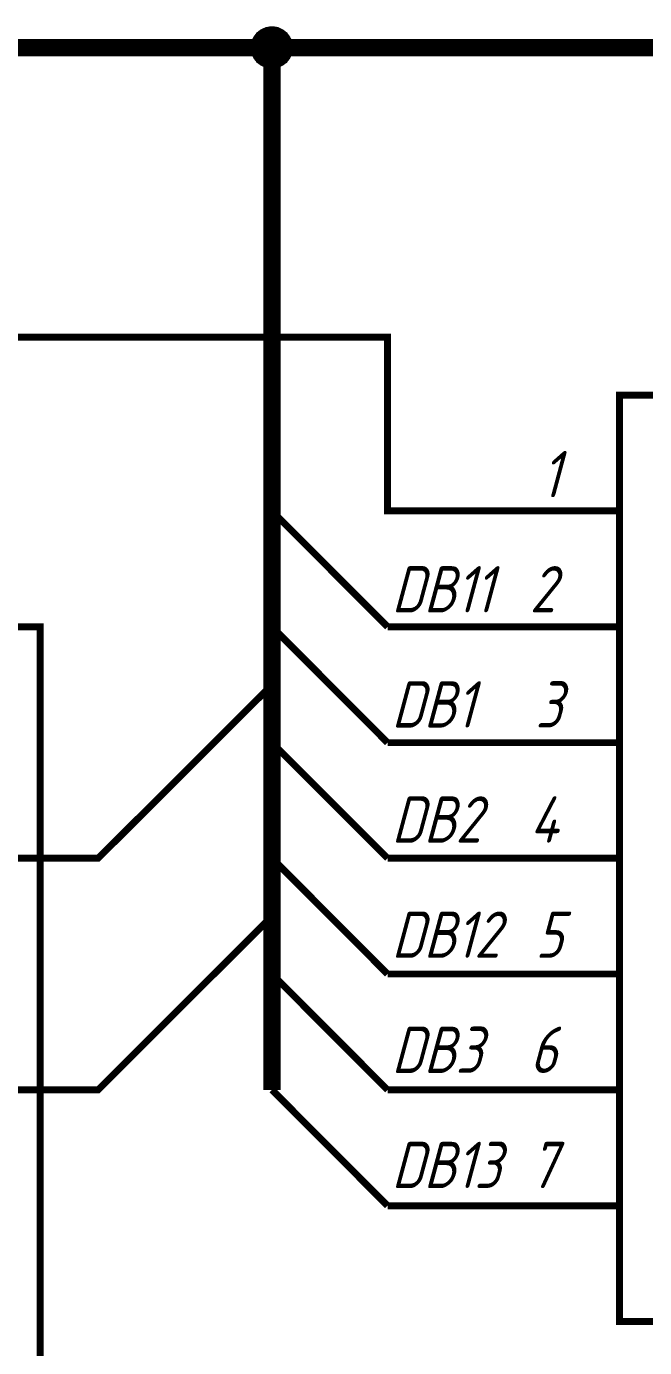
# Model space of a CAD drawing. Extents: x 196 to 1101, y 70 to 664.
# Drawn here: x 681.4 to 708, y 550.1 to 607.1 of the extents above; entities that cross this region are included whole.
import ezdxf

# ---------------------------------------------------------------- set-up
doc = ezdxf.new("R2010")
doc.units = 0
doc.header["$MEASUREMENT"] = 0
doc.layers.add('Sheet', color=255, linetype='CONTINUOUS')
doc.styles.add('GOST type A0', font='', dxfattribs={"oblique": 15, "height": 3.5})
doc.styles.get('GOST type A0').set_extended_font_data('GOST type A')

msp = doc.modelspace()

# ---------------------------------------------------------------- linework, layer by layer
at = {"layer": 'Sheet'}
for points, const_width in [([(691.193, 606.18), (691.193, 606.226), (691.193, 606.257), (691.209, 606.288), (691.209, 606.335), (691.224, 606.366), (691.224, 606.413), (691.24, 606.444), (691.255, 606.475), (691.271, 606.506), (691.286, 606.537), (691.302, 606.568), (691.318, 606.599), (691.349, 606.63), (691.364, 606.661), (691.395, 606.692), (691.411, 606.723), (691.442, 606.739), (691.473, 606.77), (691.504, 606.786), (691.535, 606.817), (691.566, 606.832), (691.597, 606.848), (691.628, 606.863), (691.659, 606.879), (691.706, 606.894), (691.737, 606.91), (691.768, 606.91), (691.814, 606.925), (691.845, 606.925), (691.892, 606.941), (691.923, 606.941), (691.97, 606.941)], 0.3), ([(691.193, 606.18), (691.193, 606.226), (691.193, 606.257), (691.209, 606.288), (691.209, 606.335), (691.224, 606.366), (691.224, 606.413), (691.24, 606.444), (691.255, 606.475), (691.271, 606.506), (691.286, 606.537), (691.302, 606.568), (691.318, 606.599), (691.349, 606.63), (691.364, 606.661), (691.395, 606.692), (691.411, 606.723), (691.442, 606.739), (691.473, 606.77), (691.504, 606.786), (691.535, 606.817), (691.566, 606.832), (691.597, 606.848), (691.628, 606.863), (691.659, 606.879), (691.706, 606.894), (691.737, 606.91), (691.768, 606.91), (691.814, 606.925), (691.845, 606.925), (691.892, 606.941), (691.923, 606.941), (691.97, 606.941)], 0.3), ([(691.193, 606.18), (691.193, 606.226), (691.193, 606.257), (691.209, 606.288), (691.209, 606.335), (691.224, 606.366), (691.224, 606.413), (691.24, 606.444), (691.255, 606.475), (691.271, 606.506), (691.286, 606.537), (691.302, 606.568), (691.318, 606.599), (691.349, 606.63), (691.364, 606.661), (691.395, 606.692), (691.411, 606.723), (691.442, 606.739), (691.473, 606.77), (691.504, 606.786), (691.535, 606.817), (691.566, 606.832), (691.597, 606.848), (691.628, 606.863), (691.659, 606.879), (691.706, 606.894), (691.737, 606.91), (691.768, 606.91), (691.814, 606.925), (691.845, 606.925), (691.892, 606.941), (691.923, 606.941), (691.97, 606.941)], 0.3), ([(691.193, 606.18), (691.193, 606.226), (691.193, 606.257), (691.209, 606.288), (691.209, 606.335), (691.224, 606.366), (691.224, 606.413), (691.24, 606.444), (691.255, 606.475), (691.271, 606.506), (691.286, 606.537), (691.302, 606.568), (691.318, 606.599), (691.349, 606.63), (691.364, 606.661), (691.395, 606.692), (691.411, 606.723), (691.442, 606.739), (691.473, 606.77), (691.504, 606.786), (691.535, 606.817), (691.566, 606.832), (691.597, 606.848), (691.628, 606.863), (691.659, 606.879), (691.706, 606.894), (691.737, 606.91), (691.768, 606.91), (691.814, 606.925), (691.845, 606.925), (691.892, 606.941), (691.923, 606.941), (691.97, 606.941)], 0.3), ([(691.193, 606.18), (691.193, 606.226), (691.193, 606.257), (691.209, 606.288), (691.209, 606.335), (691.224, 606.366), (691.224, 606.413), (691.24, 606.444), (691.255, 606.475), (691.271, 606.506), (691.286, 606.537), (691.302, 606.568), (691.318, 606.599), (691.349, 606.63), (691.364, 606.661), (691.395, 606.692), (691.411, 606.723), (691.442, 606.739), (691.473, 606.77), (691.504, 606.786), (691.535, 606.817), (691.566, 606.832), (691.597, 606.848), (691.628, 606.863), (691.659, 606.879), (691.706, 606.894), (691.737, 606.91), (691.768, 606.91), (691.814, 606.925), (691.845, 606.925), (691.892, 606.941), (691.923, 606.941), (691.97, 606.941)], 0.3), ([(691.193, 606.18), (691.193, 606.226), (691.193, 606.257), (691.209, 606.288), (691.209, 606.335), (691.224, 606.366), (691.224, 606.413), (691.24, 606.444), (691.255, 606.475), (691.271, 606.506), (691.286, 606.537), (691.302, 606.568), (691.318, 606.599), (691.349, 606.63), (691.364, 606.661), (691.395, 606.692), (691.411, 606.723), (691.442, 606.739), (691.473, 606.77), (691.504, 606.786), (691.535, 606.817), (691.566, 606.832), (691.597, 606.848), (691.628, 606.863), (691.659, 606.879), (691.706, 606.894), (691.737, 606.91), (691.768, 606.91), (691.814, 606.925), (691.845, 606.925), (691.892, 606.941), (691.923, 606.941), (691.97, 606.941)], 0.3), ([(691.193, 606.18), (691.193, 606.226), (691.193, 606.257), (691.209, 606.288), (691.209, 606.335), (691.224, 606.366), (691.224, 606.413), (691.24, 606.444), (691.255, 606.475), (691.271, 606.506), (691.286, 606.537), (691.302, 606.568), (691.318, 606.599), (691.349, 606.63), (691.364, 606.661), (691.395, 606.692), (691.411, 606.723), (691.442, 606.739), (691.473, 606.77), (691.504, 606.786), (691.535, 606.817), (691.566, 606.832), (691.597, 606.848), (691.628, 606.863), (691.659, 606.879), (691.706, 606.894), (691.737, 606.91), (691.768, 606.91), (691.814, 606.925), (691.845, 606.925), (691.892, 606.941), (691.923, 606.941), (691.97, 606.941)], 0.3), ([(691.193, 606.18), (691.193, 606.226), (691.193, 606.257), (691.209, 606.288), (691.209, 606.335), (691.224, 606.366), (691.224, 606.413), (691.24, 606.444), (691.255, 606.475), (691.271, 606.506), (691.286, 606.537), (691.302, 606.568), (691.318, 606.599), (691.349, 606.63), (691.364, 606.661), (691.395, 606.692), (691.411, 606.723), (691.442, 606.739), (691.473, 606.77), (691.504, 606.786), (691.535, 606.817), (691.566, 606.832), (691.597, 606.848), (691.628, 606.863), (691.659, 606.879), (691.706, 606.894), (691.737, 606.91), (691.768, 606.91), (691.814, 606.925), (691.845, 606.925), (691.892, 606.941), (691.923, 606.941), (691.97, 606.941)], 0.3), ([(691.97, 606.941), (691.97, 606.941)], 0.3), ([(691.97, 606.941), (692.016, 606.941), (692.047, 606.941), (692.078, 606.925), (692.125, 606.925), (692.156, 606.91), (692.203, 606.91), (692.234, 606.894), (692.265, 606.879), (692.296, 606.863), (692.327, 606.848), (692.358, 606.832), (692.389, 606.817), (692.42, 606.786), (692.451, 606.77), (692.482, 606.739), (692.513, 606.723), (692.529, 606.692), (692.56, 606.661), (692.575, 606.63), (692.606, 606.599), (692.622, 606.568), (692.637, 606.537), (692.653, 606.506), (692.668, 606.475), (692.684, 606.444), (692.7, 606.413), (692.7, 606.366), (692.715, 606.335), (692.715, 606.288), (692.731, 606.257), (692.731, 606.226), (692.731, 606.18)], 0.3), ([(691.97, 606.941), (691.97, 606.941)], 0.3), ([(691.97, 606.941), (692.016, 606.941), (692.047, 606.941), (692.078, 606.925), (692.125, 606.925), (692.156, 606.91), (692.203, 606.91), (692.234, 606.894), (692.265, 606.879), (692.296, 606.863), (692.327, 606.848), (692.358, 606.832), (692.389, 606.817), (692.42, 606.786), (692.451, 606.77), (692.482, 606.739), (692.513, 606.723), (692.529, 606.692), (692.56, 606.661), (692.575, 606.63), (692.606, 606.599), (692.622, 606.568), (692.637, 606.537), (692.653, 606.506), (692.668, 606.475), (692.684, 606.444), (692.7, 606.413), (692.7, 606.366), (692.715, 606.335), (692.715, 606.288), (692.731, 606.257), (692.731, 606.226), (692.731, 606.18)], 0.3), ([(691.97, 606.941), (691.97, 606.941)], 0.3), ([(691.97, 606.941), (692.016, 606.941), (692.047, 606.941), (692.078, 606.925), (692.125, 606.925), (692.156, 606.91), (692.203, 606.91), (692.234, 606.894), (692.265, 606.879), (692.296, 606.863), (692.327, 606.848), (692.358, 606.832), (692.389, 606.817), (692.42, 606.786), (692.451, 606.77), (692.482, 606.739), (692.513, 606.723), (692.529, 606.692), (692.56, 606.661), (692.575, 606.63), (692.606, 606.599), (692.622, 606.568), (692.637, 606.537), (692.653, 606.506), (692.668, 606.475), (692.684, 606.444), (692.7, 606.413), (692.7, 606.366), (692.715, 606.335), (692.715, 606.288), (692.731, 606.257), (692.731, 606.226), (692.731, 606.18)], 0.3), ([(691.97, 606.941), (691.97, 606.941)], 0.3), ([(691.97, 606.941), (692.016, 606.941), (692.047, 606.941), (692.078, 606.925), (692.125, 606.925), (692.156, 606.91), (692.203, 606.91), (692.234, 606.894), (692.265, 606.879), (692.296, 606.863), (692.327, 606.848), (692.358, 606.832), (692.389, 606.817), (692.42, 606.786), (692.451, 606.77), (692.482, 606.739), (692.513, 606.723), (692.529, 606.692), (692.56, 606.661), (692.575, 606.63), (692.606, 606.599), (692.622, 606.568), (692.637, 606.537), (692.653, 606.506), (692.668, 606.475), (692.684, 606.444), (692.7, 606.413), (692.7, 606.366), (692.715, 606.335), (692.715, 606.288), (692.731, 606.257), (692.731, 606.226), (692.731, 606.18)], 0.3), ([(691.97, 606.941), (691.97, 606.941)], 0.3), ([(691.97, 606.941), (692.016, 606.941), (692.047, 606.941), (692.078, 606.925), (692.125, 606.925), (692.156, 606.91), (692.203, 606.91), (692.234, 606.894), (692.265, 606.879), (692.296, 606.863), (692.327, 606.848), (692.358, 606.832), (692.389, 606.817), (692.42, 606.786), (692.451, 606.77), (692.482, 606.739), (692.513, 606.723), (692.529, 606.692), (692.56, 606.661), (692.575, 606.63), (692.606, 606.599), (692.622, 606.568), (692.637, 606.537), (692.653, 606.506), (692.668, 606.475), (692.684, 606.444), (692.7, 606.413), (692.7, 606.366), (692.715, 606.335), (692.715, 606.288), (692.731, 606.257), (692.731, 606.226), (692.731, 606.18)], 0.3), ([(691.97, 606.941), (691.97, 606.941)], 0.3), ([(691.97, 606.941), (692.016, 606.941), (692.047, 606.941), (692.078, 606.925), (692.125, 606.925), (692.156, 606.91), (692.203, 606.91), (692.234, 606.894), (692.265, 606.879), (692.296, 606.863), (692.327, 606.848), (692.358, 606.832), (692.389, 606.817), (692.42, 606.786), (692.451, 606.77), (692.482, 606.739), (692.513, 606.723), (692.529, 606.692), (692.56, 606.661), (692.575, 606.63), (692.606, 606.599), (692.622, 606.568), (692.637, 606.537), (692.653, 606.506), (692.668, 606.475), (692.684, 606.444), (692.7, 606.413), (692.7, 606.366), (692.715, 606.335), (692.715, 606.288), (692.731, 606.257), (692.731, 606.226), (692.731, 606.18)], 0.3), ([(691.97, 606.941), (691.97, 606.941)], 0.3), ([(691.97, 606.941), (692.016, 606.941), (692.047, 606.941), (692.078, 606.925), (692.125, 606.925), (692.156, 606.91), (692.203, 606.91), (692.234, 606.894), (692.265, 606.879), (692.296, 606.863), (692.327, 606.848), (692.358, 606.832), (692.389, 606.817), (692.42, 606.786), (692.451, 606.77), (692.482, 606.739), (692.513, 606.723), (692.529, 606.692), (692.56, 606.661), (692.575, 606.63), (692.606, 606.599), (692.622, 606.568), (692.637, 606.537), (692.653, 606.506), (692.668, 606.475), (692.684, 606.444), (692.7, 606.413), (692.7, 606.366), (692.715, 606.335), (692.715, 606.288), (692.731, 606.257), (692.731, 606.226), (692.731, 606.18)], 0.3), ([(691.97, 606.941), (691.97, 606.941)], 0.3), ([(691.97, 606.941), (692.016, 606.941), (692.047, 606.941), (692.078, 606.925), (692.125, 606.925), (692.156, 606.91), (692.203, 606.91), (692.234, 606.894), (692.265, 606.879), (692.296, 606.863), (692.327, 606.848), (692.358, 606.832), (692.389, 606.817), (692.42, 606.786), (692.451, 606.77), (692.482, 606.739), (692.513, 606.723), (692.529, 606.692), (692.56, 606.661), (692.575, 606.63), (692.606, 606.599), (692.622, 606.568), (692.637, 606.537), (692.653, 606.506), (692.668, 606.475), (692.684, 606.444), (692.7, 606.413), (692.7, 606.366), (692.715, 606.335), (692.715, 606.288), (692.731, 606.257), (692.731, 606.226), (692.731, 606.18)], 0.3), ([(631.985, 561.179), (631.985, 561.179), (631.985, 606.18), (691.97, 606.18)], 0.749), ([(691.97, 605.419), (691.923, 605.419), (691.892, 605.419), (691.845, 605.434), (691.814, 605.434), (691.768, 605.45), (691.737, 605.45), (691.706, 605.465), (691.659, 605.481), (691.628, 605.496), (691.597, 605.512), (691.566, 605.527), (691.535, 605.543), (691.504, 605.574), (691.473, 605.589), (691.442, 605.621), (691.411, 605.636), (691.395, 605.667), (691.364, 605.698), (691.349, 605.729), (691.318, 605.76), (691.302, 605.791), (691.286, 605.822), (691.271, 605.854), (691.255, 605.885), (691.24, 605.916), (691.224, 605.947), (691.224, 605.993), (691.209, 606.024), (691.209, 606.071), (691.193, 606.102), (691.193, 606.133), (691.193, 606.18)], 0.3), ([(691.193, 606.18), (691.193, 606.18)], 0.3), ([(691.97, 605.419), (691.923, 605.419), (691.892, 605.419), (691.845, 605.434), (691.814, 605.434), (691.768, 605.45), (691.737, 605.45), (691.706, 605.465), (691.659, 605.481), (691.628, 605.496), (691.597, 605.512), (691.566, 605.527), (691.535, 605.543), (691.504, 605.574), (691.473, 605.589), (691.442, 605.621), (691.411, 605.636), (691.395, 605.667), (691.364, 605.698), (691.349, 605.729), (691.318, 605.76), (691.302, 605.791), (691.286, 605.822), (691.271, 605.854), (691.255, 605.885), (691.24, 605.916), (691.224, 605.947), (691.224, 605.993), (691.209, 606.024), (691.209, 606.071), (691.193, 606.102), (691.193, 606.133), (691.193, 606.18)], 0.3), ([(691.193, 606.18), (691.193, 606.18)], 0.3), ([(691.97, 605.419), (691.923, 605.419), (691.892, 605.419), (691.845, 605.434), (691.814, 605.434), (691.768, 605.45), (691.737, 605.45), (691.706, 605.465), (691.659, 605.481), (691.628, 605.496), (691.597, 605.512), (691.566, 605.527), (691.535, 605.543), (691.504, 605.574), (691.473, 605.589), (691.442, 605.621), (691.411, 605.636), (691.395, 605.667), (691.364, 605.698), (691.349, 605.729), (691.318, 605.76), (691.302, 605.791), (691.286, 605.822), (691.271, 605.854), (691.255, 605.885), (691.24, 605.916), (691.224, 605.947), (691.224, 605.993), (691.209, 606.024), (691.209, 606.071), (691.193, 606.102), (691.193, 606.133), (691.193, 606.18)], 0.3), ([(691.193, 606.18), (691.193, 606.18)], 0.3), ([(691.97, 605.419), (691.923, 605.419), (691.892, 605.419), (691.845, 605.434), (691.814, 605.434), (691.768, 605.45), (691.737, 605.45), (691.706, 605.465), (691.659, 605.481), (691.628, 605.496), (691.597, 605.512), (691.566, 605.527), (691.535, 605.543), (691.504, 605.574), (691.473, 605.589), (691.442, 605.621), (691.411, 605.636), (691.395, 605.667), (691.364, 605.698), (691.349, 605.729), (691.318, 605.76), (691.302, 605.791), (691.286, 605.822), (691.271, 605.854), (691.255, 605.885), (691.24, 605.916), (691.224, 605.947), (691.224, 605.993), (691.209, 606.024), (691.209, 606.071), (691.193, 606.102), (691.193, 606.133), (691.193, 606.18)], 0.3), ([(691.193, 606.18), (691.193, 606.18)], 0.3), ([(691.97, 605.419), (691.923, 605.419), (691.892, 605.419), (691.845, 605.434), (691.814, 605.434), (691.768, 605.45), (691.737, 605.45), (691.706, 605.465), (691.659, 605.481), (691.628, 605.496), (691.597, 605.512), (691.566, 605.527), (691.535, 605.543), (691.504, 605.574), (691.473, 605.589), (691.442, 605.621), (691.411, 605.636), (691.395, 605.667), (691.364, 605.698), (691.349, 605.729), (691.318, 605.76), (691.302, 605.791), (691.286, 605.822), (691.271, 605.854), (691.255, 605.885), (691.24, 605.916), (691.224, 605.947), (691.224, 605.993), (691.209, 606.024), (691.209, 606.071), (691.193, 606.102), (691.193, 606.133), (691.193, 606.18)], 0.3), ([(691.193, 606.18), (691.193, 606.18)], 0.3), ([(691.97, 605.419), (691.923, 605.419), (691.892, 605.419), (691.845, 605.434), (691.814, 605.434), (691.768, 605.45), (691.737, 605.45), (691.706, 605.465), (691.659, 605.481), (691.628, 605.496), (691.597, 605.512), (691.566, 605.527), (691.535, 605.543), (691.504, 605.574), (691.473, 605.589), (691.442, 605.621), (691.411, 605.636), (691.395, 605.667), (691.364, 605.698), (691.349, 605.729), (691.318, 605.76), (691.302, 605.791), (691.286, 605.822), (691.271, 605.854), (691.255, 605.885), (691.24, 605.916), (691.224, 605.947), (691.224, 605.993), (691.209, 606.024), (691.209, 606.071), (691.193, 606.102), (691.193, 606.133), (691.193, 606.18)], 0.3), ([(691.193, 606.18), (691.193, 606.18)], 0.3), ([(691.97, 605.419), (691.923, 605.419), (691.892, 605.419), (691.845, 605.434), (691.814, 605.434), (691.768, 605.45), (691.737, 605.45), (691.706, 605.465), (691.659, 605.481), (691.628, 605.496), (691.597, 605.512), (691.566, 605.527), (691.535, 605.543), (691.504, 605.574), (691.473, 605.589), (691.442, 605.621), (691.411, 605.636), (691.395, 605.667), (691.364, 605.698), (691.349, 605.729), (691.318, 605.76), (691.302, 605.791), (691.286, 605.822), (691.271, 605.854), (691.255, 605.885), (691.24, 605.916), (691.224, 605.947), (691.224, 605.993), (691.209, 606.024), (691.209, 606.071), (691.193, 606.102), (691.193, 606.133), (691.193, 606.18)], 0.3), ([(691.193, 606.18), (691.193, 606.18)], 0.3), ([(691.97, 605.419), (691.923, 605.419), (691.892, 605.419), (691.845, 605.434), (691.814, 605.434), (691.768, 605.45), (691.737, 605.45), (691.706, 605.465), (691.659, 605.481), (691.628, 605.496), (691.597, 605.512), (691.566, 605.527), (691.535, 605.543), (691.504, 605.574), (691.473, 605.589), (691.442, 605.621), (691.411, 605.636), (691.395, 605.667), (691.364, 605.698), (691.349, 605.729), (691.318, 605.76), (691.302, 605.791), (691.286, 605.822), (691.271, 605.854), (691.255, 605.885), (691.24, 605.916), (691.224, 605.947), (691.224, 605.993), (691.209, 606.024), (691.209, 606.071), (691.193, 606.102), (691.193, 606.133), (691.193, 606.18)], 0.3), ([(691.193, 606.18), (691.193, 606.18)], 0.3), ([(691.97, 561.179), (691.97, 606.18), (746.939, 606.18), (806.924, 606.18), (806.924, 541.172)], 0.749), ([(692.731, 606.18), (692.731, 606.133), (692.731, 606.102), (692.715, 606.071), (692.715, 606.024), (692.7, 605.993), (692.7, 605.947), (692.684, 605.916), (692.668, 605.885), (692.653, 605.854), (692.637, 605.822), (692.622, 605.791), (692.606, 605.76), (692.575, 605.729), (692.56, 605.698), (692.529, 605.667), (692.513, 605.636), (692.482, 605.621), (692.451, 605.589), (692.42, 605.574), (692.389, 605.543), (692.358, 605.527), (692.327, 605.512), (692.296, 605.496), (692.265, 605.481), (692.234, 605.465), (692.203, 605.45), (692.156, 605.45), (692.125, 605.434), (692.078, 605.434), (692.047, 605.419), (692.016, 605.419), (691.97, 605.419)], 0.3), ([(692.731, 606.18), (692.731, 606.133), (692.731, 606.102), (692.715, 606.071), (692.715, 606.024), (692.7, 605.993), (692.7, 605.947), (692.684, 605.916), (692.668, 605.885), (692.653, 605.854), (692.637, 605.822), (692.622, 605.791), (692.606, 605.76), (692.575, 605.729), (692.56, 605.698), (692.529, 605.667), (692.513, 605.636), (692.482, 605.621), (692.451, 605.589), (692.42, 605.574), (692.389, 605.543), (692.358, 605.527), (692.327, 605.512), (692.296, 605.496), (692.265, 605.481), (692.234, 605.465), (692.203, 605.45), (692.156, 605.45), (692.125, 605.434), (692.078, 605.434), (692.047, 605.419), (692.016, 605.419), (691.97, 605.419)], 0.3), ([(692.731, 606.18), (692.731, 606.133), (692.731, 606.102), (692.715, 606.071), (692.715, 606.024), (692.7, 605.993), (692.7, 605.947), (692.684, 605.916), (692.668, 605.885), (692.653, 605.854), (692.637, 605.822), (692.622, 605.791), (692.606, 605.76), (692.575, 605.729), (692.56, 605.698), (692.529, 605.667), (692.513, 605.636), (692.482, 605.621), (692.451, 605.589), (692.42, 605.574), (692.389, 605.543), (692.358, 605.527), (692.327, 605.512), (692.296, 605.496), (692.265, 605.481), (692.234, 605.465), (692.203, 605.45), (692.156, 605.45), (692.125, 605.434), (692.078, 605.434), (692.047, 605.419), (692.016, 605.419), (691.97, 605.419)], 0.3), ([(692.731, 606.18), (692.731, 606.133), (692.731, 606.102), (692.715, 606.071), (692.715, 606.024), (692.7, 605.993), (692.7, 605.947), (692.684, 605.916), (692.668, 605.885), (692.653, 605.854), (692.637, 605.822), (692.622, 605.791), (692.606, 605.76), (692.575, 605.729), (692.56, 605.698), (692.529, 605.667), (692.513, 605.636), (692.482, 605.621), (692.451, 605.589), (692.42, 605.574), (692.389, 605.543), (692.358, 605.527), (692.327, 605.512), (692.296, 605.496), (692.265, 605.481), (692.234, 605.465), (692.203, 605.45), (692.156, 605.45), (692.125, 605.434), (692.078, 605.434), (692.047, 605.419), (692.016, 605.419), (691.97, 605.419)], 0.3), ([(692.731, 606.18), (692.731, 606.133), (692.731, 606.102), (692.715, 606.071), (692.715, 606.024), (692.7, 605.993), (692.7, 605.947), (692.684, 605.916), (692.668, 605.885), (692.653, 605.854), (692.637, 605.822), (692.622, 605.791), (692.606, 605.76), (692.575, 605.729), (692.56, 605.698), (692.529, 605.667), (692.513, 605.636), (692.482, 605.621), (692.451, 605.589), (692.42, 605.574), (692.389, 605.543), (692.358, 605.527), (692.327, 605.512), (692.296, 605.496), (692.265, 605.481), (692.234, 605.465), (692.203, 605.45), (692.156, 605.45), (692.125, 605.434), (692.078, 605.434), (692.047, 605.419), (692.016, 605.419), (691.97, 605.419)], 0.3), ([(692.731, 606.18), (692.731, 606.133), (692.731, 606.102), (692.715, 606.071), (692.715, 606.024), (692.7, 605.993), (692.7, 605.947), (692.684, 605.916), (692.668, 605.885), (692.653, 605.854), (692.637, 605.822), (692.622, 605.791), (692.606, 605.76), (692.575, 605.729), (692.56, 605.698), (692.529, 605.667), (692.513, 605.636), (692.482, 605.621), (692.451, 605.589), (692.42, 605.574), (692.389, 605.543), (692.358, 605.527), (692.327, 605.512), (692.296, 605.496), (692.265, 605.481), (692.234, 605.465), (692.203, 605.45), (692.156, 605.45), (692.125, 605.434), (692.078, 605.434), (692.047, 605.419), (692.016, 605.419), (691.97, 605.419)], 0.3), ([(692.731, 606.18), (692.731, 606.133), (692.731, 606.102), (692.715, 606.071), (692.715, 606.024), (692.7, 605.993), (692.7, 605.947), (692.684, 605.916), (692.668, 605.885), (692.653, 605.854), (692.637, 605.822), (692.622, 605.791), (692.606, 605.76), (692.575, 605.729), (692.56, 605.698), (692.529, 605.667), (692.513, 605.636), (692.482, 605.621), (692.451, 605.589), (692.42, 605.574), (692.389, 605.543), (692.358, 605.527), (692.327, 605.512), (692.296, 605.496), (692.265, 605.481), (692.234, 605.465), (692.203, 605.45), (692.156, 605.45), (692.125, 605.434), (692.078, 605.434), (692.047, 605.419), (692.016, 605.419), (691.97, 605.419)], 0.3), ([(692.731, 606.18), (692.731, 606.133), (692.731, 606.102), (692.715, 606.071), (692.715, 606.024), (692.7, 605.993), (692.7, 605.947), (692.684, 605.916), (692.668, 605.885), (692.653, 605.854), (692.637, 605.822), (692.622, 605.791), (692.606, 605.76), (692.575, 605.729), (692.56, 605.698), (692.529, 605.667), (692.513, 605.636), (692.482, 605.621), (692.451, 605.589), (692.42, 605.574), (692.389, 605.543), (692.358, 605.527), (692.327, 605.512), (692.296, 605.496), (692.265, 605.481), (692.234, 605.465), (692.203, 605.45), (692.156, 605.45), (692.125, 605.434), (692.078, 605.434), (692.047, 605.419), (692.016, 605.419), (691.97, 605.419)], 0.3), ([(692.731, 606.18), (692.731, 606.18), (692.731, 606.18), (692.731, 606.18), (692.731, 606.18), (692.731, 606.18), (692.731, 606.18), (692.731, 606.18), (692.731, 606.18), (692.731, 606.18), (692.731, 606.18), (692.731, 606.18), (692.731, 606.18), (692.731, 606.18), (692.731, 606.18), (692.731, 606.18), (692.731, 606.18), (692.731, 606.18), (692.731, 606.18), (692.731, 606.18), (692.731, 606.18), (692.731, 606.18), (692.731, 606.18), (692.731, 606.18), (692.731, 606.18), (692.731, 606.18), (692.731, 606.18), (692.731, 606.18), (692.731, 606.18), (692.731, 606.18), (692.731, 606.18), (692.731, 606.18), (692.731, 606.18)], 0.3), ([(692.731, 606.18), (692.731, 606.18)], 0.3), ([(692.731, 606.18), (692.731, 606.18), (692.731, 606.18), (692.731, 606.18), (692.731, 606.18), (692.731, 606.18), (692.731, 606.18), (692.731, 606.18), (692.731, 606.18), (692.731, 606.18), (692.731, 606.18), (692.731, 606.18), (692.731, 606.18), (692.731, 606.18), (692.731, 606.18), (692.731, 606.18), (692.731, 606.18), (692.731, 606.18), (692.731, 606.18), (692.731, 606.18), (692.731, 606.18), (692.731, 606.18), (692.731, 606.18), (692.731, 606.18), (692.731, 606.18), (692.731, 606.18), (692.731, 606.18), (692.731, 606.18), (692.731, 606.18), (692.731, 606.18), (692.731, 606.18), (692.731, 606.18), (692.731, 606.18)], 0.3), ([(692.731, 606.18), (692.731, 606.18)], 0.3), ([(692.731, 606.18), (692.731, 606.18), (692.731, 606.18), (692.731, 606.18), (692.731, 606.18), (692.731, 606.18), (692.731, 606.18), (692.731, 606.18), (692.731, 606.18), (692.731, 606.18), (692.731, 606.18), (692.731, 606.18), (692.731, 606.18), (692.731, 606.18), (692.731, 606.18), (692.731, 606.18), (692.731, 606.18), (692.731, 606.18), (692.731, 606.18), (692.731, 606.18), (692.731, 606.18), (692.731, 606.18), (692.731, 606.18), (692.731, 606.18), (692.731, 606.18), (692.731, 606.18), (692.731, 606.18), (692.731, 606.18), (692.731, 606.18), (692.731, 606.18), (692.731, 606.18), (692.731, 606.18), (692.731, 606.18)], 0.3), ([(692.731, 606.18), (692.731, 606.18)], 0.3), ([(692.731, 606.18), (692.731, 606.18), (692.731, 606.18), (692.731, 606.18), (692.731, 606.18), (692.731, 606.18), (692.731, 606.18), (692.731, 606.18), (692.731, 606.18), (692.731, 606.18), (692.731, 606.18), (692.731, 606.18), (692.731, 606.18), (692.731, 606.18), (692.731, 606.18), (692.731, 606.18), (692.731, 606.18), (692.731, 606.18), (692.731, 606.18), (692.731, 606.18), (692.731, 606.18), (692.731, 606.18), (692.731, 606.18), (692.731, 606.18), (692.731, 606.18), (692.731, 606.18), (692.731, 606.18), (692.731, 606.18), (692.731, 606.18), (692.731, 606.18), (692.731, 606.18), (692.731, 606.18), (692.731, 606.18)], 0.3), ([(692.731, 606.18), (692.731, 606.18)], 0.3), ([(692.731, 606.18), (692.731, 606.18), (692.731, 606.18), (692.731, 606.18), (692.731, 606.18), (692.731, 606.18), (692.731, 606.18), (692.731, 606.18), (692.731, 606.18), (692.731, 606.18), (692.731, 606.18), (692.731, 606.18), (692.731, 606.18), (692.731, 606.18), (692.731, 606.18), (692.731, 606.18), (692.731, 606.18), (692.731, 606.18), (692.731, 606.18), (692.731, 606.18), (692.731, 606.18), (692.731, 606.18), (692.731, 606.18), (692.731, 606.18), (692.731, 606.18), (692.731, 606.18), (692.731, 606.18), (692.731, 606.18), (692.731, 606.18), (692.731, 606.18), (692.731, 606.18), (692.731, 606.18), (692.731, 606.18)], 0.3), ([(692.731, 606.18), (692.731, 606.18)], 0.3), ([(692.731, 606.18), (692.731, 606.18), (692.731, 606.18), (692.731, 606.18), (692.731, 606.18), (692.731, 606.18), (692.731, 606.18), (692.731, 606.18), (692.731, 606.18), (692.731, 606.18), (692.731, 606.18), (692.731, 606.18), (692.731, 606.18), (692.731, 606.18), (692.731, 606.18), (692.731, 606.18), (692.731, 606.18), (692.731, 606.18), (692.731, 606.18), (692.731, 606.18), (692.731, 606.18), (692.731, 606.18), (692.731, 606.18), (692.731, 606.18), (692.731, 606.18), (692.731, 606.18), (692.731, 606.18), (692.731, 606.18), (692.731, 606.18), (692.731, 606.18), (692.731, 606.18), (692.731, 606.18), (692.731, 606.18)], 0.3), ([(692.731, 606.18), (692.731, 606.18)], 0.3), ([(692.731, 606.18), (692.731, 606.18), (692.731, 606.18), (692.731, 606.18), (692.731, 606.18), (692.731, 606.18), (692.731, 606.18), (692.731, 606.18), (692.731, 606.18), (692.731, 606.18), (692.731, 606.18), (692.731, 606.18), (692.731, 606.18), (692.731, 606.18), (692.731, 606.18), (692.731, 606.18), (692.731, 606.18), (692.731, 606.18), (692.731, 606.18), (692.731, 606.18), (692.731, 606.18), (692.731, 606.18), (692.731, 606.18), (692.731, 606.18), (692.731, 606.18), (692.731, 606.18), (692.731, 606.18), (692.731, 606.18), (692.731, 606.18), (692.731, 606.18), (692.731, 606.18), (692.731, 606.18), (692.731, 606.18)], 0.3), ([(692.731, 606.18), (692.731, 606.18)], 0.3), ([(692.731, 606.18), (692.731, 606.18), (692.731, 606.18), (692.731, 606.18), (692.731, 606.18), (692.731, 606.18), (692.731, 606.18), (692.731, 606.18), (692.731, 606.18), (692.731, 606.18), (692.731, 606.18), (692.731, 606.18), (692.731, 606.18), (692.731, 606.18), (692.731, 606.18), (692.731, 606.18), (692.731, 606.18), (692.731, 606.18), (692.731, 606.18), (692.731, 606.18), (692.731, 606.18), (692.731, 606.18), (692.731, 606.18), (692.731, 606.18), (692.731, 606.18), (692.731, 606.18), (692.731, 606.18), (692.731, 606.18), (692.731, 606.18), (692.731, 606.18), (692.731, 606.18), (692.731, 606.18), (692.731, 606.18)], 0.3), ([(692.731, 606.18), (692.731, 606.18)], 0.3), ([(704.454, 586.173), (696.954, 586.173), (696.954, 593.675), (636.985, 593.675), (589.5, 593.675), (589.5, 476.18), (502.03, 476.18)], 0.3), ([(691.97, 586.173), (696.954, 581.171)], 0.3), ([(706.954, 586.173), (704.454, 586.173)], 0.3), ([(569.5, 526.182), (681.97, 526.182), (681.97, 581.171), (666.97, 581.171)], 0.3), ([(696.954, 576.169), (691.97, 581.171)], 0.3), ([(704.454, 581.171), (696.954, 581.171), (696.954, 581.171)], 0.3), ([(706.954, 581.171), (704.454, 581.171)], 0.3), ([(686.97, 573.668), (691.97, 578.67)], 0.3), ([(696.954, 571.183), (691.97, 576.169)], 0.3), ([(704.454, 576.169), (696.954, 576.169), (696.954, 576.169)], 0.3), ([(706.954, 576.169), (704.454, 576.169)], 0.3), ([(666.97, 571.183), (684.47, 571.183), (686.97, 573.668)], 0.3), ([(691.97, 571.183), (696.954, 566.181)], 0.3), ([(704.454, 571.183), (696.954, 571.183), (696.954, 571.183)], 0.3), ([(706.954, 571.183), (704.454, 571.183)], 0.3), ([(686.97, 563.68), (691.97, 568.682)], 0.3), ([(696.954, 561.179), (691.97, 566.181)], 0.3), ([(704.454, 566.181), (696.954, 566.181), (696.954, 566.181)], 0.3), ([(706.954, 566.181), (704.454, 566.181)], 0.3), ([(666.97, 561.179), (684.47, 561.179), (686.97, 563.68)], 0.3), ([(691.97, 561.179), (696.954, 556.178)], 0.3), ([(704.454, 561.179), (696.954, 561.179), (696.954, 561.179)], 0.3), ([(706.954, 561.179), (704.454, 561.179)], 0.3), ([(704.454, 556.178), (696.954, 556.178), (696.954, 556.178)], 0.3), ([(706.954, 556.178), (704.454, 556.178)], 0.3)]:
    msp.add_lwpolyline(points, dxfattribs=dict(at, const_width=const_width))
at = {"layer": 'Sheet', "const_width": 0.762}
msp.add_lwpolyline([(691.555, 606.183, 1), (692.317, 606.183, 1)], format="xyb", close=True, dxfattribs=at)
at = {"layer": 'Sheet', "const_width": 0.3}
msp.add_lwpolyline([(706.954, 591.174), (724.454, 591.174), (724.454, 551.176), (706.954, 551.176), (706.954, 591.174)], close=True, dxfattribs=at)

# ---------------------------------------------------------------- texts
at = {"layer": 'Sheet', "style": 'GOST type A0', "oblique": 15}
for s, p in [('1', (703.585, 586.763)), ('DB11', (697.125, 581.792)), ('2', (703.088, 581.792)), ('DB1', (697.125, 576.821)), ('3', (703.336, 576.821)), ('DB2', (697.125, 571.851)), ('4', (703.088, 571.851)), ('DB12', (697.125, 566.88)), ('5', (703.336, 566.88)), ('DB3', (697.125, 561.909)), ('6', (703.088, 561.909)), ('DB13', (697.125, 556.939)), ('7', (703.088, 556.939))]:
    msp.add_text(s, height=2, dxfattribs=at).set_placement(p)

doc.saveas('drawing.dxf')
